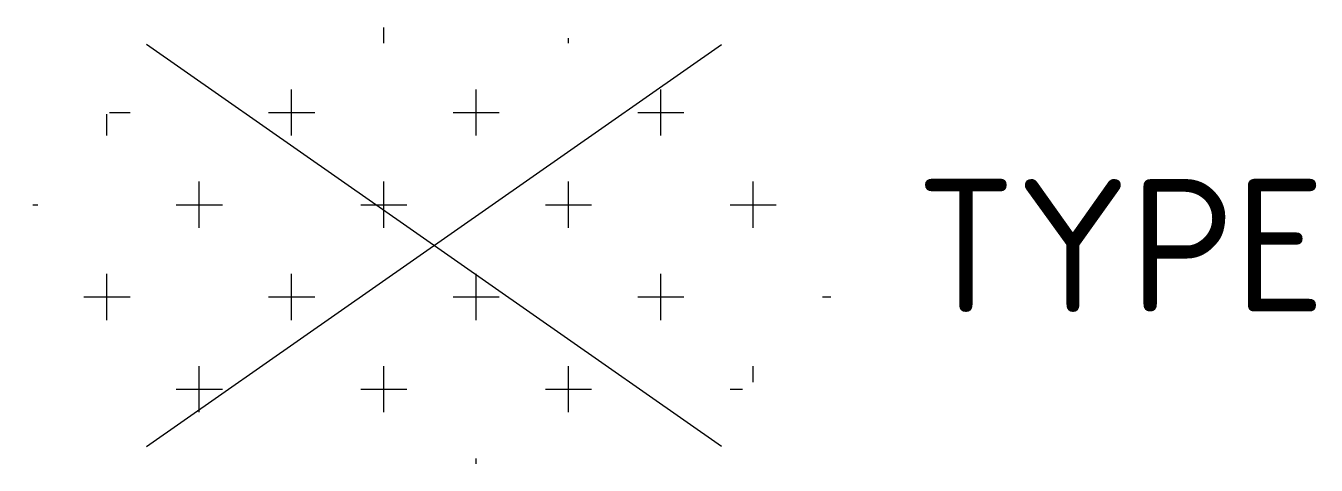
# Model space of a CAD drawing. Header units: metres. Extents: x -5.5 to 11.9, y -3 to 3.
import ezdxf
from ezdxf.enums import TextEntityAlignment as Align

# ---------------------------------------------------------------- set-up
doc = ezdxf.new("R2010")
doc.units = ezdxf.units.M
doc.layers.get('0').update_dxf_attribs({"lineweight": 25})
doc.styles.add('NLCS-ISO', font='NLCS-ISO.ttf')

msp = doc.modelspace()

# ---------------------------------------------------------------- hatches: boundary and pattern name
h = msp.add_hatch()
h.set_pattern_fill('AGR-WISSELBEPLANTING-SO', color=256, scale=5, style=0, pattern_type=2)
h.set_pattern_definition([(0, (-109.7417, -125.6982), (1.25, 1.25), [0.625, -1.875]), (90, (-109.4292, -126.0107), (-1.25, 1.25), [0.625, -1.875])])
edge = h.paths.add_edge_path()
edge.add_ellipse((0, 0), major_axis=(-5.525, 0), ratio=0.538462, start_angle=0, end_angle=360, ccw=False)

# ---------------------------------------------------------------- linework, layer by layer
for p, q in [((-3.891, -2.724), (3.891, 2.724)), ((3.891, -2.724), (-3.891, 2.724))]:
    msp.add_line(p, q)

# ---------------------------------------------------------------- texts
at = {"style": 'NLCS-ISO'}
msp.add_attdef('TYPE', text='', height=1.8, dxfattribs=at).set_placement((6.525, 0), align=Align.MIDDLE_LEFT)

doc.saveas('drawing.dxf')
